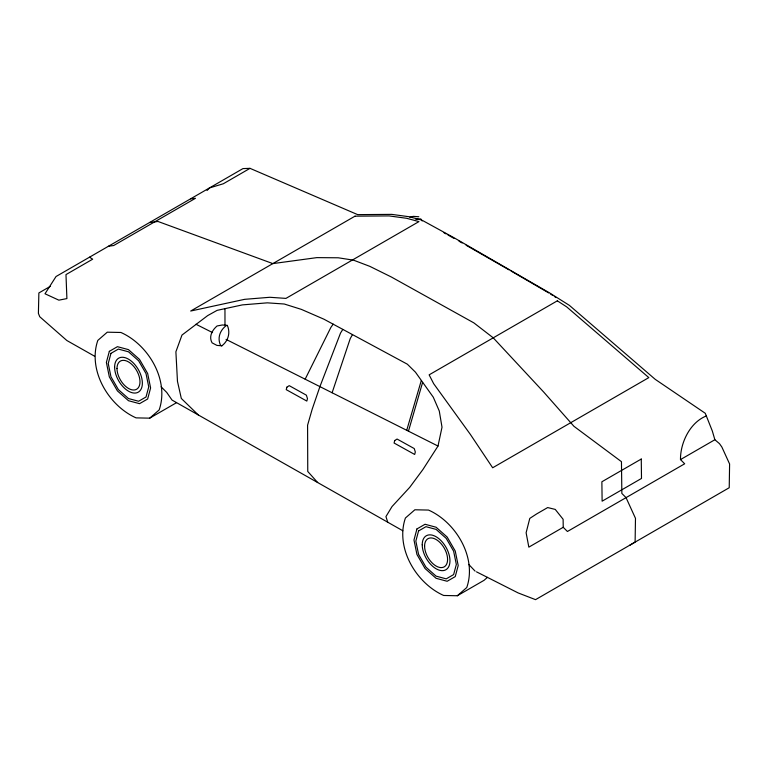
<?xml version="1.0" encoding="UTF-8"?>
<svg xmlns="http://www.w3.org/2000/svg" width="768" height="768" viewBox="0 0 768 768"><rect width="100%" height="100%" fill="white"/><g stroke="black" fill="none" stroke-linecap="round" stroke-linejoin="round"><path stroke-width="1.15" d="M387.763 522.24L385.939 516.605L392.035 506.544L409.709 487.363L422.899 469.555L438 446.045L442.013 427.2L439.277 411.005L433.296 397.21L415.459 372.182L407.338 364.186L323.942 319.2L301.392 309.389L284.266 304.013L267.331 302.842L242.381 304.886L217.114 310.358L207.686 315.59L181.978 335.069L175.891 351.782L177.466 381.37L181.315 398.458L198.288 414.941M408.461 431.174L422.592 382.474M406.723 430.301L421.267 380.64M332.112 392.755L350.237 338.592L352.435 334.675M305.155 379.19L330.874 327.418L333.187 324.154M342.816 329.414L340.55 333.005L319.91 386.621L312.182 409.238L307.584 425.213L307.757 471.466L317.664 482.534M221.875 345.811C228.288 340.944 230.592 332.717 227.318 325.392L222.384 324.979L217.075 325.968C212.141 330.182 208.56 336.614 212.083 342.845L216.941 345.398L221.875 345.811L220.57 345.322C217.142 338.083 219.946 330.413 226.147 325.642L227.318 325.392M207.062 190.493L209.482 187.93L223.315 183.763L250.013 168.346L357.658 214.627L391.766 214.378L409.315 216.758L421.642 220.051M149.712 418.166L159.158 409.939C169.478 380.16 148.474 344.698 120.912 332.477L107.261 332.189L97.814 340.406C87.504 370.186 108.509 405.648 136.061 417.869L149.712 418.166L176.419 402.749M457.315 595.757L466.762 587.53C477.082 557.76 456.077 522.298 428.515 510.067L414.864 509.779L405.418 518.006C395.107 547.776 416.112 583.238 443.674 595.469L457.315 595.757L484.022 580.339L487.459 577.354M629.664 545.318L635.107 542.064L635.482 518.333L626.045 497.635L621.85 493.44L621.456 461.674L573.926 426.298L543.715 392.074L493.238 337.834L473.866 322.877L391.363 277.008L369.859 266.371L353.558 260.17L338.246 257.789L316.848 257.626L272.842 263.606L157.997 221.472L149.501 222.557M50.246 286.387L38.87 292.954L38.4 313.382L39.734 316.723L66.864 340.522L94.608 356.227M706.339 415.958C689.971 422.4 680.275 442.906 680.486 459.59L684.682 463.786L567.418 531.494L563.222 527.29L563.117 519.283L555.245 509.414L547.68 507.562L536.659 513.917L529.776 518.41L526.118 532.752L528.835 547.142L563.222 527.29M680.486 459.59L714.874 439.738L719.501 443.683L721.872 447.043L729.6 463.987L729.226 487.728L535.546 599.654L518.131 592.925L476.496 571.834M415.795 219.389L420.749 218.88L422.198 220.963M409.901 217.363L413.203 216.365L418.8 216.739M108.394 246.288L113.702 245.51L195.466 198.298L190.618 198.816M250.013 168.346L242.966 168.595L56.035 276.518L45.005 293.779L58.858 300.163L66.902 298.589L65.981 274.598L92.678 259.181L89.53 257.184M195.984 324.259L212.563 332.602M226.07 339.398L438 446.045M422.41 220.416L454.349 237.936L549.494 292.867L569.347 305.338L655.238 379.354L705.274 413.29L712.33 431.03L714.874 439.738M443.99 232.771L445.997 233.894M448.003 235.018L454.022 238.397M402.797 530.746L172.042 400.08L166.714 392.41L161.107 386.794M459.043 241.2L462.144 242.976M466.157 245.28L509.03 269.856M511.094 271.037L548.726 292.934M550.675 294.125L552.49 295.277M554.304 296.429L556.118 297.59M468.71 564.394L475.104 571.133M224.957 308.659L224.986 324.922M286.867 387.178L286.234 389.654L306.835 401.078L307.469 398.611L306.384 395.184L289.219 385.651L286.867 387.178M394.714 440.554L394.08 443.03L414.682 454.464L415.315 451.987L414.24 448.56L397.066 439.037L394.714 440.554M109.334 351.35L106.378 362.41L109.334 376.886L117.427 390.902L128.486 400.714L139.546 403.67L147.648 399.005L150.605 387.946L147.648 373.459L139.546 359.443L128.486 349.632L117.427 346.675L109.334 351.35M110.957 353.357L108.24 363.485L110.957 376.742L118.368 389.578L128.486 398.554L138.614 401.261L146.026 396.989L148.733 386.861L146.026 373.603L138.614 360.768L128.486 351.792L118.368 349.085L110.957 353.357M416.938 528.941L413.981 540L416.938 554.477L425.04 568.502L436.09 578.304L447.149 581.27L455.251 576.595L458.208 565.536L455.251 551.059L447.149 537.034L436.09 527.232L425.04 524.266L416.938 528.941M418.56 530.957L415.843 541.075L418.56 554.333L425.971 567.168L436.09 576.144L446.218 578.861L453.629 574.579L456.336 564.461L453.629 551.203L446.218 538.368L436.09 529.392L425.971 526.675L418.56 530.957M354.989 216.173L190.685 311.03L244.598 299.338L269.837 297.283L285.946 298.397L418.963 221.597L406.646 218.294L389.098 215.914L354.989 216.173M557.338 300.826L429.139 374.842L433.661 383.674L470.371 434.419L492.662 467.77L648.826 377.606L566.678 306.874L557.338 300.826M641.261 459.043L601.872 481.776L602.122 501.187L641.501 478.445L641.261 459.043M422.227 544.762A19.613 11.318 60 0 0 443.03 570.634A19.613 11.318 60 0 0 443.03 542.899A19.613 11.318 60 0 0 422.227 544.762M424.598 546.125A16.262 9.389 60 0 0 441.84 567.581A16.262 9.389 60 0 0 441.84 544.589A16.262 9.389 60 0 0 424.598 546.125M114.624 367.171A19.613 11.318 60 0 0 135.427 393.043A19.613 11.318 60 0 0 135.427 365.309A19.613 11.318 60 0 0 114.624 367.171M116.995 368.534A16.262 9.389 60 0 0 134.237 389.99A16.262 9.389 60 0 0 134.237 366.998A16.262 9.389 60 0 0 116.995 368.534"/></g></svg>
